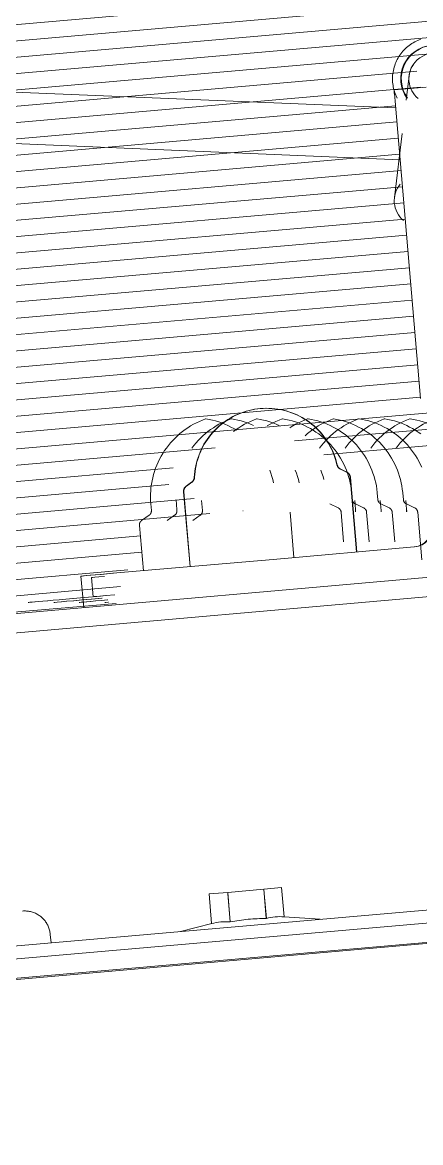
# Model space of a CAD drawing. Header units: millimetres. Extents: x 4237772 to 4686020, y -673 to 29459.
# Drawn here: x 4322823.3 to 4322885.3, y 16759.9 to 16933.9 of the extents above; entities that cross this region are included whole.
import ezdxf

# ---------------------------------------------------------------- set-up
doc = ezdxf.new("R2010")
doc.units = ezdxf.units.MM
for name, color, linetype, lineweight in [('A-ROOF', 132, 'Continuous', 5), ('A-ROOF-PATT', 132, 'Continuous', 5), ('Q-SPCQ', 91, 'Continuous', 5)]:
    doc.layers.add(name, color=color, linetype=linetype, lineweight=lineweight)

# ---------------------------------------------------------------- blocks, each defined once
blk = doc.blocks.new('Static Line_Sayfa_Metal Deck_Pan Mount - Up to 15 _ pitch - Max 2 Users-1865617-SECTION - GRIDS C4-C5')
at = {"layer": 'Q-SPCQ'}
for p, q in [((4322881.37, 16920.58), (4322506.86, 16936.16)), ((4322506.53, 16928.17), (4322882.06, 16912.55))]:
    blk.add_line(p, q, dxfattribs=at)
blk = doc.blocks.new('Static Line_Sayfa_Metal Deck_Pan Mount - Up to 15 _ pitch - Max 2 Users-1847625-SECTION - GRIDS C4-C5')
at = {"layer": 'Q-SPCQ'}
for p, q in [((4322883.45, 16925.58), (4322883, 16921.78)), ((4322886.11, 16923.83), (4322881.13, 16923.39)), ((4322885.25, 16875.47), (4322881.28, 16921.63)), ((4322882.37, 16916.6), (4322881.17, 16906.66)), ((4322873.74, 16864.03), (4322872.78, 16864.49)), ((4322873.78, 16864.03), (4322872.83, 16864.49)), ((4322849.66, 16862.47), (4322848.8, 16861.84)), ((4322849.7, 16862.47), (4322848.85, 16861.84)), ((4322875.31, 16851.62), (4322874.3, 16863.21)), ((4322875.35, 16851.62), (4322874.34, 16863.21)), ((4322848.4, 16860.95), (4322849.41, 16849.35)), ((4322848.44, 16860.95), (4322849.45, 16849.36)), ((4322874.63, 16859.76), (4322874.54, 16860.78)), ((4322878.6, 16859.76), (4322878.51, 16860.78)), ((4322882.57, 16859.76), (4322882.48, 16860.78)), ((4322843.31, 16859.09), (4322843.4, 16858.07)), ((4322847.28, 16859.09), (4322847.25, 16859.6)), ((4322847.28, 16859.09), (4322847.37, 16858.07)), ((4322851.25, 16859.09), (4322851.21, 16859.6)), ((4322851.25, 16859.09), (4322851.34, 16858.07)), ((4322872.42, 16858.49), (4322871.14, 16859.08)), ((4322875.06, 16859.09), (4322875.02, 16859.6)), ((4322875.06, 16859.09), (4322875.15, 16858.07)), ((4322876.39, 16858.49), (4322875.11, 16859.08)), ((4322879.03, 16859.09), (4322878.99, 16859.6)), ((4322879.03, 16859.09), (4322879.12, 16858.07)), ((4322880.35, 16858.49), (4322879.08, 16859.08)), ((4322882.99, 16859.09), (4322882.96, 16859.6)), ((4322882.99, 16859.09), (4322883.08, 16858.07)), ((4322884.32, 16858.49), (4322883.04, 16859.08)), ((4322843.05, 16857.32), (4322841.89, 16856.51)), ((4322847.02, 16857.32), (4322845.86, 16856.51)), ((4322850.99, 16857.32), (4322849.83, 16856.51)), ((4322865.57, 16850.77), (4322864.96, 16857.81)), ((4322873.29, 16853.21), (4322872.89, 16857.81)), ((4322877.26, 16853.21), (4322876.86, 16857.81)), ((4322881.23, 16853.21), (4322880.83, 16857.81)), ((4322885.44, 16850.42), (4322884.8, 16857.81)), ((4322841.55, 16855.76), (4322842.16, 16848.72)), ((4322934.71, 16851.9), (4322790.52, 16839.28)), ((4322862.34, 16850.48), (4322884.25, 16852.4)), ((4322837.43, 16848.31), (4322862.34, 16850.48)), ((4322792.88, 16836.48), (4322932.88, 16848.73)), ((4322832.45, 16847.87), (4322832.88, 16842.99)), ((4322832.5, 16847.87), (4322832.45, 16847.87)), ((4322832.54, 16847.87), (4322832.5, 16847.87)), ((4322834.1, 16847.66), (4322834.36, 16844.67)), ((4322824.29, 16843.79), (4322824.26, 16843.79)), ((4322828.26, 16843.79), (4322828.22, 16843.79)), ((4322832.23, 16843.79), (4322832.19, 16843.79)), ((4322836.2, 16843.79), (4322836.16, 16843.79)), ((4322948.33, 16801.45), (4322779.54, 16786.68)), ((4322955.44, 16800.07), (4322779.4, 16784.66)), ((4322948.51, 16799.46), (4322779.4, 16784.66)), ((4322855.26, 16798.76), (4322860.86, 16799.25)), ((4322860.86, 16799.25), (4322863.65, 16799.49)), ((4322860.86, 16799.25), (4322861.26, 16794.7)), ((4322863.65, 16799.49), (4322860.87, 16799.25)), ((4322864.04, 16794.96), (4322863.65, 16799.49)), ((4322958.73, 16797.34), (4322759.49, 16779.91)), ((4322855.27, 16798.76), (4322852.37, 16798.51)), ((4322852.37, 16798.51), (4322855.26, 16798.76)), ((4322852.37, 16798.51), (4322852.77, 16793.91)), ((4322855.26, 16798.76), (4322855.66, 16794.19)), ((4322855.29, 16798.56), (4322855.67, 16794.19)), ((4322860.93, 16798.56), (4322861.27, 16794.7)), ((4322852.78, 16793.91), (4322847.93, 16792.7)), ((4322869.64, 16794.57), (4322864.04, 16794.96)), ((4322827.81, 16790.91), (4322827.69, 16792.22))]:
    blk.add_line(p, q, dxfattribs=at)
at = {"layer": 'Q-SPCQ', "flags": 128}
for points in [[(4322885.29, 16931.26), (4322885.05, 16931.17), (4322884.81, 16931.07), (4322884.57, 16930.97), (4322884.34, 16930.85), (4322884.11, 16930.72), (4322883.89, 16930.59), (4322883.67, 16930.44), (4322883.46, 16930.29), (4322883.26, 16930.13), (4322883.06, 16929.96), (4322882.87, 16929.78), (4322882.69, 16929.6), (4322882.51, 16929.41), (4322882.34, 16929.21), (4322882.18, 16929), (4322882.03, 16928.79), (4322881.89, 16928.58), (4322881.75, 16928.35), (4322881.63, 16928.13), (4322881.51, 16927.89), (4322881.4, 16927.66), (4322881.31, 16927.42), (4322881.22, 16927.17), (4322881.14, 16926.92), (4322881.07, 16926.67), (4322881.02, 16926.42), (4322880.97, 16926.16), (4322880.93, 16925.91), (4322880.9, 16925.65), (4322880.89, 16925.39), (4322880.88, 16925.13), (4322880.89, 16924.87), (4322880.9, 16924.61), (4322880.93, 16924.35), (4322880.96, 16924.09), (4322881.01, 16923.84), (4322881.06, 16923.58), (4322881.13, 16923.33), (4322881.2, 16923.08), (4322881.29, 16922.84), (4322881.39, 16922.59), (4322881.49, 16922.36), (4322881.61, 16922.12)], [(4322850.07, 16863.23), (4322850.1, 16863.68), (4322850.15, 16864.13), (4322850.22, 16864.57), (4322850.3, 16865.01), (4322850.4, 16865.45), (4322850.52, 16865.88), (4322850.66, 16866.31), (4322850.81, 16866.73), (4322850.98, 16867.15), (4322851.16, 16867.56), (4322851.36, 16867.96), (4322851.58, 16868.35), (4322851.82, 16868.74), (4322852.06, 16869.11), (4322852.33, 16869.47), (4322852.61, 16869.83), (4322852.9, 16870.17), (4322853.2, 16870.5), (4322853.52, 16870.81), (4322853.85, 16871.12), (4322854.19, 16871.41), (4322854.55, 16871.69), (4322854.91, 16871.95), (4322855.29, 16872.2), (4322855.67, 16872.43), (4322856.06, 16872.65), (4322856.46, 16872.85), (4322856.87, 16873.03), (4322857.29, 16873.2), (4322857.71, 16873.35), (4322858.14, 16873.49), (4322858.58, 16873.6), (4322859.01, 16873.7), (4322859.45, 16873.79), (4322859.9, 16873.85), (4322860.31, 16873.89)], [(4322850.12, 16863.23), (4322850.15, 16863.68), (4322850.19, 16864.13), (4322850.26, 16864.57), (4322850.34, 16865.01), (4322850.44, 16865.45), (4322850.56, 16865.88), (4322850.7, 16866.31), (4322850.85, 16866.73), (4322851.02, 16867.15), (4322851.2, 16867.56), (4322851.41, 16867.96), (4322851.62, 16868.35), (4322851.86, 16868.74), (4322852.11, 16869.11), (4322852.37, 16869.47), (4322852.65, 16869.83), (4322852.94, 16870.17), (4322853.24, 16870.5), (4322853.56, 16870.81), (4322853.89, 16871.12), (4322854.23, 16871.41), (4322854.59, 16871.69), (4322854.95, 16871.95), (4322855.33, 16872.2), (4322855.71, 16872.43), (4322856.1, 16872.65), (4322856.51, 16872.85), (4322856.92, 16873.03), (4322857.33, 16873.2), (4322857.76, 16873.35), (4322858.18, 16873.49), (4322858.62, 16873.6), (4322859.06, 16873.7), (4322859.5, 16873.79), (4322859.94, 16873.85), (4322860.35, 16873.89)], [(4322860.31, 16873.89), (4322860.76, 16873.92), (4322861.21, 16873.94), (4322861.66, 16873.93), (4322862.11, 16873.91), (4322862.55, 16873.87), (4322863, 16873.81), (4322863.44, 16873.73), (4322863.88, 16873.63), (4322864.32, 16873.52), (4322864.75, 16873.39), (4322865.17, 16873.25), (4322865.59, 16873.08), (4322866, 16872.9), (4322866.4, 16872.71), (4322866.8, 16872.49), (4322867.19, 16872.27), (4322867.56, 16872.02), (4322867.93, 16871.76), (4322868.29, 16871.49), (4322868.63, 16871.2), (4322868.97, 16870.9), (4322869.29, 16870.59), (4322869.6, 16870.26), (4322869.89, 16869.93), (4322870.18, 16869.58), (4322870.44, 16869.21), (4322870.7, 16868.84), (4322870.93, 16868.46), (4322871.16, 16868.07), (4322871.36, 16867.67), (4322871.55, 16867.27), (4322871.73, 16866.85), (4322871.88, 16866.43), (4322872.03, 16866.01), (4322872.15, 16865.57), (4322872.25, 16865.17)], [(4322860.35, 16873.89), (4322860.8, 16873.92), (4322861.25, 16873.94), (4322861.7, 16873.93), (4322862.15, 16873.91), (4322862.6, 16873.87), (4322863.04, 16873.81), (4322863.48, 16873.73), (4322863.92, 16873.63), (4322864.36, 16873.52), (4322864.79, 16873.39), (4322865.21, 16873.25), (4322865.63, 16873.08), (4322866.04, 16872.9), (4322866.45, 16872.71), (4322866.84, 16872.49), (4322867.23, 16872.27), (4322867.61, 16872.02), (4322867.97, 16871.76), (4322868.33, 16871.49), (4322868.68, 16871.2), (4322869.01, 16870.9), (4322869.33, 16870.59), (4322869.64, 16870.26), (4322869.94, 16869.93), (4322870.22, 16869.58), (4322870.48, 16869.21), (4322870.74, 16868.84), (4322870.98, 16868.46), (4322871.2, 16868.07), (4322871.4, 16867.67), (4322871.59, 16867.27), (4322871.77, 16866.85), (4322871.93, 16866.43), (4322872.07, 16866.01), (4322872.19, 16865.57), (4322872.29, 16865.17)], [(4322843.31, 16859.09), (4322843.28, 16859.6), (4322843.26, 16860.11), (4322843.27, 16860.63), (4322843.3, 16861.14), (4322843.34, 16861.65), (4322843.41, 16862.15), (4322843.5, 16862.66), (4322843.61, 16863.16), (4322843.74, 16863.65), (4322843.88, 16864.14), (4322844.05, 16864.63), (4322844.24, 16865.1), (4322844.44, 16865.57), (4322844.67, 16866.03), (4322844.91, 16866.48), (4322845.17, 16866.92), (4322845.45, 16867.36), (4322845.74, 16867.77), (4322846.05, 16868.18), (4322846.38, 16868.57), (4322846.72, 16868.95), (4322847.08, 16869.32), (4322847.45, 16869.67), (4322847.83, 16870.01), (4322848.23, 16870.33), (4322848.64, 16870.64), (4322849.07, 16870.92), (4322849.5, 16871.19), (4322849.95, 16871.45), (4322850.4, 16871.68), (4322850.86, 16871.9), (4322851.34, 16872.1), (4322851.81, 16872.28), (4322851.89, 16872.31)], [(4322849.71, 16867.77), (4322850.02, 16868.18), (4322850.35, 16868.57), (4322850.69, 16868.95), (4322851.05, 16869.32), (4322851.42, 16869.67), (4322851.8, 16870.01), (4322852.2, 16870.33), (4322852.61, 16870.64), (4322853.04, 16870.92), (4322853.47, 16871.19), (4322853.91, 16871.45), (4322854.37, 16871.68), (4322854.83, 16871.9), (4322855.3, 16872.1), (4322855.78, 16872.28), (4322855.86, 16872.31)], [(4322851.89, 16872.31), (4322852.4, 16872.22), (4322852.9, 16872.11), (4322853.39, 16871.98), (4322853.88, 16871.83), (4322854.36, 16871.66), (4322854.84, 16871.47), (4322855.31, 16871.26), (4322855.77, 16871.03), (4322856.22, 16870.79), (4322856.66, 16870.53)], [(4322855.86, 16872.31), (4322856.36, 16872.22), (4322856.86, 16872.11), (4322857.36, 16871.98), (4322857.85, 16871.83), (4322858.33, 16871.66), (4322858.81, 16871.47), (4322859.28, 16871.26)], [(4322856.17, 16870.33), (4322856.58, 16870.64), (4322857, 16870.92), (4322857.44, 16871.19), (4322857.88, 16871.45), (4322858.34, 16871.68), (4322858.8, 16871.9), (4322859.27, 16872.1), (4322859.75, 16872.28), (4322859.83, 16872.31)], [(4322859.83, 16872.31), (4322860.33, 16872.22), (4322860.83, 16872.11), (4322861.33, 16871.98), (4322861.82, 16871.83), (4322862.3, 16871.66), (4322862.78, 16871.47), (4322863.24, 16871.26)], [(4322861.41, 16871.19), (4322861.85, 16871.45), (4322862.31, 16871.68), (4322862.77, 16871.9), (4322863.24, 16872.1), (4322863.72, 16872.28), (4322863.8, 16872.31)], [(4322863.8, 16872.31), (4322864.3, 16872.22), (4322864.8, 16872.11), (4322865.3, 16871.98), (4322865.79, 16871.83), (4322866.27, 16871.66), (4322866.74, 16871.47), (4322867.21, 16871.26), (4322867.67, 16871.03), (4322868.12, 16870.79), (4322868.56, 16870.53), (4322868.99, 16870.25), (4322869.41, 16869.95), (4322869.81, 16869.64), (4322870.21, 16869.31), (4322870.58, 16868.97), (4322870.95, 16868.61), (4322871.3, 16868.24), (4322871.63, 16867.85), (4322871.95, 16867.45), (4322872.26, 16867.04), (4322872.54, 16866.61), (4322872.81, 16866.18), (4322873.06, 16865.73), (4322873.3, 16865.28), (4322873.51, 16864.81), (4322873.71, 16864.34), (4322873.89, 16863.86), (4322874.04, 16863.37), (4322874.18, 16862.88), (4322874.3, 16862.38), (4322874.4, 16861.88), (4322874.48, 16861.37), (4322874.54, 16860.86), (4322874.54, 16860.78)], [(4322864.94, 16870.92), (4322865.37, 16871.19), (4322865.82, 16871.45), (4322866.27, 16871.68), (4322866.74, 16871.9), (4322867.21, 16872.1), (4322867.69, 16872.28), (4322867.77, 16872.31)], [(4322867.29, 16869.67), (4322867.68, 16870.01), (4322868.07, 16870.33), (4322868.49, 16870.64), (4322868.91, 16870.92), (4322869.34, 16871.19), (4322869.79, 16871.45), (4322870.24, 16871.68), (4322870.71, 16871.9), (4322871.18, 16872.1), (4322871.66, 16872.28), (4322871.73, 16872.31)], [(4322867.77, 16872.31), (4322868.27, 16872.22), (4322868.77, 16872.11), (4322869.26, 16871.98), (4322869.75, 16871.83), (4322870.24, 16871.66), (4322870.71, 16871.47), (4322871.18, 16871.26), (4322871.64, 16871.03), (4322872.09, 16870.79), (4322872.53, 16870.53), (4322872.96, 16870.25), (4322873.38, 16869.95), (4322873.78, 16869.64), (4322874.17, 16869.31), (4322874.55, 16868.97), (4322874.92, 16868.61), (4322875.27, 16868.24), (4322875.6, 16867.85), (4322875.92, 16867.45), (4322876.23, 16867.04), (4322876.51, 16866.61), (4322876.78, 16866.18), (4322877.03, 16865.73), (4322877.27, 16865.28), (4322877.48, 16864.81), (4322877.68, 16864.34), (4322877.85, 16863.86), (4322878.01, 16863.37), (4322878.15, 16862.88), (4322878.27, 16862.38), (4322878.37, 16861.88), (4322878.45, 16861.37), (4322878.5, 16860.86), (4322878.51, 16860.78)], [(4322869.55, 16867.77), (4322869.86, 16868.18), (4322870.19, 16868.57), (4322870.53, 16868.95), (4322870.89, 16869.32), (4322871.26, 16869.67), (4322871.64, 16870.01), (4322872.04, 16870.33), (4322872.45, 16870.64), (4322872.88, 16870.92), (4322873.31, 16871.19), (4322873.76, 16871.45), (4322874.21, 16871.68), (4322874.67, 16871.9), (4322875.15, 16872.1), (4322875.62, 16872.28), (4322875.7, 16872.31)], [(4322871.73, 16872.31), (4322872.24, 16872.22), (4322872.74, 16872.11), (4322873.23, 16871.98), (4322873.72, 16871.83), (4322874.21, 16871.66), (4322874.68, 16871.47), (4322875.15, 16871.26), (4322875.61, 16871.03), (4322876.06, 16870.79), (4322876.5, 16870.53), (4322876.93, 16870.25), (4322877.34, 16869.95), (4322877.75, 16869.64), (4322878.14, 16869.31), (4322878.52, 16868.97), (4322878.89, 16868.61), (4322879.24, 16868.24), (4322879.57, 16867.85), (4322879.89, 16867.45), (4322880.19, 16867.04), (4322880.48, 16866.61), (4322880.75, 16866.18), (4322881, 16865.73), (4322881.23, 16865.28), (4322881.45, 16864.81), (4322881.65, 16864.34), (4322881.82, 16863.86), (4322881.98, 16863.37), (4322882.12, 16862.88), (4322882.24, 16862.38), (4322882.34, 16861.88), (4322882.41, 16861.37), (4322882.47, 16860.86), (4322882.48, 16860.78)], [(4322873.52, 16867.77), (4322873.83, 16868.18), (4322874.16, 16868.57), (4322874.5, 16868.95), (4322874.86, 16869.32), (4322875.23, 16869.67), (4322875.61, 16870.01), (4322876.01, 16870.33), (4322876.42, 16870.64), (4322876.85, 16870.92), (4322877.28, 16871.19), (4322877.72, 16871.45), (4322878.18, 16871.68), (4322878.64, 16871.9), (4322879.11, 16872.1), (4322879.59, 16872.28), (4322879.67, 16872.31)], [(4322875.7, 16872.31), (4322876.21, 16872.22), (4322876.71, 16872.11), (4322877.2, 16871.98), (4322877.69, 16871.83), (4322878.17, 16871.66), (4322878.65, 16871.47), (4322879.12, 16871.26), (4322879.58, 16871.03), (4322880.03, 16870.79), (4322880.47, 16870.53), (4322880.9, 16870.25), (4322881.31, 16869.95), (4322881.72, 16869.64), (4322882.11, 16869.31), (4322882.49, 16868.97), (4322882.85, 16868.61), (4322883.2, 16868.24), (4322883.54, 16867.85), (4322883.86, 16867.45), (4322884.16, 16867.04), (4322884.45, 16866.61), (4322884.72, 16866.18), (4322884.97, 16865.73), (4322885.2, 16865.28), (4322885.42, 16864.81)], [(4322877.49, 16867.77), (4322877.8, 16868.18), (4322878.12, 16868.57), (4322878.47, 16868.95), (4322878.82, 16869.32), (4322879.2, 16869.67), (4322879.58, 16870.01), (4322879.98, 16870.33), (4322880.39, 16870.64), (4322880.81, 16870.92), (4322881.25, 16871.19), (4322881.69, 16871.45), (4322882.15, 16871.68), (4322882.61, 16871.9), (4322883.08, 16872.1), (4322883.56, 16872.28), (4322883.64, 16872.31)], [(4322879.67, 16872.31), (4322880.18, 16872.22), (4322880.67, 16872.11), (4322881.17, 16871.98), (4322881.66, 16871.83), (4322882.14, 16871.66), (4322882.62, 16871.47), (4322883.09, 16871.26), (4322883.55, 16871.03), (4322884, 16870.79), (4322884.43, 16870.53), (4322884.86, 16870.25), (4322885.28, 16869.95)], [(4322881.46, 16867.77), (4322881.77, 16868.18), (4322882.09, 16868.57), (4322882.44, 16868.95), (4322882.79, 16869.32), (4322883.16, 16869.67), (4322883.55, 16870.01), (4322883.95, 16870.33), (4322884.36, 16870.64), (4322884.78, 16870.92), (4322885.22, 16871.19), (4322885.66, 16871.45), (4322886.12, 16871.68), (4322886.58, 16871.9), (4322887.05, 16872.1), (4322887.53, 16872.28), (4322887.61, 16872.31)], [(4322883.64, 16872.31), (4322884.14, 16872.22), (4322884.64, 16872.11), (4322885.14, 16871.98), (4322885.63, 16871.83), (4322886.11, 16871.66), (4322886.59, 16871.47), (4322887.05, 16871.26), (4322887.51, 16871.03), (4322887.96, 16870.79), (4322888.4, 16870.53), (4322888.83, 16870.25), (4322889.25, 16869.95), (4322889.65, 16869.64), (4322890.05, 16869.31), (4322890.43, 16868.97)], [(4322872.25, 16865.17), (4322872.26, 16865.13), (4322872.27, 16865.09), (4322872.28, 16865.06), (4322872.29, 16865.02), (4322872.31, 16864.98), (4322872.33, 16864.94), (4322872.35, 16864.91), (4322872.37, 16864.87), (4322872.39, 16864.84), (4322872.41, 16864.81), (4322872.43, 16864.78), (4322872.46, 16864.74), (4322872.48, 16864.71), (4322872.51, 16864.69), (4322872.54, 16864.66), (4322872.57, 16864.63), (4322872.6, 16864.61), (4322872.63, 16864.58), (4322872.67, 16864.56), (4322872.7, 16864.54), (4322872.73, 16864.52), (4322872.77, 16864.5), (4322872.78, 16864.49)], [(4322872.29, 16865.17), (4322872.3, 16865.13), (4322872.31, 16865.09), (4322872.32, 16865.06), (4322872.34, 16865.02), (4322872.35, 16864.98), (4322872.37, 16864.94), (4322872.39, 16864.91), (4322872.41, 16864.87), (4322872.43, 16864.84), (4322872.45, 16864.81), (4322872.47, 16864.78), (4322872.5, 16864.74), (4322872.53, 16864.71), (4322872.55, 16864.69), (4322872.58, 16864.66), (4322872.61, 16864.63), (4322872.64, 16864.61), (4322872.68, 16864.58), (4322872.71, 16864.56), (4322872.74, 16864.54), (4322872.78, 16864.52), (4322872.81, 16864.5), (4322872.83, 16864.49)], [(4322861.8, 16864.34), (4322861.98, 16863.86), (4322862.14, 16863.37), (4322862.28, 16862.88), (4322862.4, 16862.38)], [(4322865.77, 16864.34), (4322865.95, 16863.86), (4322866.11, 16863.37), (4322866.25, 16862.88), (4322866.36, 16862.38)], [(4322869.74, 16864.34), (4322869.92, 16863.86), (4322870.08, 16863.37), (4322870.21, 16862.88)], [(4322873.74, 16864.03), (4322873.77, 16864.01), (4322873.81, 16863.99), (4322873.84, 16863.97), (4322873.88, 16863.94), (4322873.91, 16863.92), (4322873.94, 16863.9), (4322873.97, 16863.87), (4322874, 16863.84), (4322874.03, 16863.81), (4322874.05, 16863.78), (4322874.08, 16863.75), (4322874.1, 16863.72), (4322874.13, 16863.69), (4322874.15, 16863.66), (4322874.17, 16863.62), (4322874.19, 16863.59), (4322874.21, 16863.55), (4322874.22, 16863.51), (4322874.24, 16863.48), (4322874.25, 16863.44), (4322874.26, 16863.4), (4322874.27, 16863.36), (4322874.28, 16863.32), (4322874.29, 16863.28), (4322874.29, 16863.24), (4322874.3, 16863.21)], [(4322873.78, 16864.03), (4322873.82, 16864.01), (4322873.85, 16863.99), (4322873.88, 16863.97), (4322873.92, 16863.94), (4322873.95, 16863.92), (4322873.98, 16863.9), (4322874.01, 16863.87), (4322874.04, 16863.84), (4322874.07, 16863.81), (4322874.1, 16863.78), (4322874.12, 16863.75), (4322874.15, 16863.72), (4322874.17, 16863.69), (4322874.19, 16863.66), (4322874.21, 16863.62), (4322874.23, 16863.59), (4322874.25, 16863.55), (4322874.26, 16863.51), (4322874.28, 16863.48), (4322874.29, 16863.44), (4322874.3, 16863.4), (4322874.31, 16863.36), (4322874.32, 16863.32), (4322874.33, 16863.28), (4322874.33, 16863.24), (4322874.34, 16863.21)], [(4322848.4, 16860.95), (4322848.39, 16860.99), (4322848.39, 16861.03), (4322848.39, 16861.07), (4322848.39, 16861.11), (4322848.4, 16861.15), (4322848.4, 16861.19), (4322848.41, 16861.23), (4322848.42, 16861.27), (4322848.43, 16861.3), (4322848.44, 16861.34), (4322848.45, 16861.38), (4322848.47, 16861.42), (4322848.48, 16861.45), (4322848.5, 16861.49), (4322848.52, 16861.53), (4322848.54, 16861.56), (4322848.56, 16861.59), (4322848.58, 16861.63), (4322848.61, 16861.66), (4322848.63, 16861.69), (4322848.66, 16861.72), (4322848.69, 16861.75), (4322848.72, 16861.77), (4322848.75, 16861.8), (4322848.78, 16861.83), (4322848.8, 16861.84)], [(4322848.44, 16860.95), (4322848.43, 16860.99), (4322848.43, 16861.03), (4322848.43, 16861.07), (4322848.44, 16861.11), (4322848.44, 16861.15), (4322848.44, 16861.19), (4322848.45, 16861.23), (4322848.46, 16861.27), (4322848.47, 16861.3), (4322848.48, 16861.34), (4322848.49, 16861.38), (4322848.51, 16861.42), (4322848.53, 16861.45), (4322848.54, 16861.49), (4322848.56, 16861.53), (4322848.58, 16861.56), (4322848.6, 16861.59), (4322848.63, 16861.63), (4322848.65, 16861.66), (4322848.68, 16861.69), (4322848.7, 16861.72), (4322848.73, 16861.75), (4322848.76, 16861.77), (4322848.79, 16861.8), (4322848.82, 16861.83), (4322848.85, 16861.84)], [(4322849.66, 16862.47), (4322849.69, 16862.49), (4322849.73, 16862.52), (4322849.76, 16862.54), (4322849.78, 16862.57), (4322849.81, 16862.6), (4322849.84, 16862.63), (4322849.86, 16862.66), (4322849.89, 16862.69), (4322849.91, 16862.73), (4322849.93, 16862.76), (4322849.95, 16862.8), (4322849.97, 16862.83), (4322849.99, 16862.87), (4322850, 16862.9), (4322850.02, 16862.94), (4322850.03, 16862.98), (4322850.04, 16863.02), (4322850.05, 16863.06), (4322850.06, 16863.1), (4322850.06, 16863.14), (4322850.07, 16863.17), (4322850.07, 16863.21), (4322850.07, 16863.23)], [(4322849.7, 16862.47), (4322849.74, 16862.49), (4322849.77, 16862.52), (4322849.8, 16862.54), (4322849.83, 16862.57), (4322849.85, 16862.6), (4322849.88, 16862.63), (4322849.9, 16862.66), (4322849.93, 16862.69), (4322849.95, 16862.73), (4322849.97, 16862.76), (4322849.99, 16862.8), (4322850.01, 16862.83), (4322850.03, 16862.87), (4322850.04, 16862.9), (4322850.06, 16862.94), (4322850.07, 16862.98), (4322850.08, 16863.02), (4322850.09, 16863.06), (4322850.1, 16863.1), (4322850.11, 16863.14), (4322850.11, 16863.17), (4322850.11, 16863.21), (4322850.12, 16863.23)], [(4322872.42, 16858.49), (4322872.45, 16858.47), (4322872.48, 16858.46), (4322872.51, 16858.44), (4322872.53, 16858.42), (4322872.56, 16858.4), (4322872.59, 16858.38), (4322872.61, 16858.36), (4322872.64, 16858.34), (4322872.66, 16858.31), (4322872.68, 16858.29), (4322872.7, 16858.27), (4322872.72, 16858.24), (4322872.74, 16858.21), (4322872.76, 16858.19), (4322872.78, 16858.16), (4322872.8, 16858.13), (4322872.81, 16858.1), (4322872.83, 16858.07), (4322872.84, 16858.04), (4322872.85, 16858.01), (4322872.86, 16857.98), (4322872.87, 16857.94), (4322872.88, 16857.91), (4322872.88, 16857.88), (4322872.89, 16857.85), (4322872.89, 16857.81)], [(4322874.63, 16859.76), (4322874.64, 16859.73), (4322874.64, 16859.69), (4322874.65, 16859.66), (4322874.65, 16859.63), (4322874.66, 16859.6), (4322874.67, 16859.57), (4322874.68, 16859.53), (4322874.7, 16859.5), (4322874.71, 16859.47), (4322874.73, 16859.44), (4322874.74, 16859.42), (4322874.76, 16859.39), (4322874.78, 16859.36), (4322874.8, 16859.33), (4322874.82, 16859.31), (4322874.84, 16859.28), (4322874.86, 16859.26), (4322874.88, 16859.23), (4322874.91, 16859.21), (4322874.93, 16859.19), (4322874.96, 16859.17), (4322874.99, 16859.15), (4322875.01, 16859.13), (4322875.04, 16859.12), (4322875.07, 16859.1), (4322875.1, 16859.09)], [(4322876.39, 16858.49), (4322876.42, 16858.47), (4322876.45, 16858.46), (4322876.47, 16858.44), (4322876.5, 16858.42), (4322876.53, 16858.4), (4322876.55, 16858.38), (4322876.58, 16858.36), (4322876.6, 16858.34), (4322876.63, 16858.31), (4322876.65, 16858.29), (4322876.67, 16858.27), (4322876.69, 16858.24), (4322876.71, 16858.21), (4322876.73, 16858.19), (4322876.75, 16858.16), (4322876.77, 16858.13), (4322876.78, 16858.1), (4322876.79, 16858.07), (4322876.81, 16858.04), (4322876.82, 16858.01), (4322876.83, 16857.98), (4322876.84, 16857.94), (4322876.85, 16857.91), (4322876.85, 16857.88), (4322876.86, 16857.85), (4322876.86, 16857.81)], [(4322878.6, 16859.76), (4322878.6, 16859.73), (4322878.61, 16859.69), (4322878.62, 16859.66), (4322878.62, 16859.63), (4322878.63, 16859.6), (4322878.64, 16859.57), (4322878.65, 16859.53), (4322878.67, 16859.5), (4322878.68, 16859.47), (4322878.69, 16859.44), (4322878.71, 16859.42), (4322878.73, 16859.39), (4322878.75, 16859.36), (4322878.77, 16859.33), (4322878.79, 16859.31), (4322878.81, 16859.28), (4322878.83, 16859.26), (4322878.85, 16859.23), (4322878.88, 16859.21), (4322878.9, 16859.19), (4322878.93, 16859.17), (4322878.96, 16859.15), (4322878.98, 16859.13), (4322879.01, 16859.12), (4322879.04, 16859.1), (4322879.07, 16859.09)], [(4322880.35, 16858.49), (4322880.38, 16858.47), (4322880.41, 16858.46), (4322880.44, 16858.44), (4322880.47, 16858.42), (4322880.5, 16858.4), (4322880.52, 16858.38), (4322880.55, 16858.36), (4322880.57, 16858.34), (4322880.6, 16858.31), (4322880.62, 16858.29), (4322880.64, 16858.27), (4322880.66, 16858.24), (4322880.68, 16858.21), (4322880.7, 16858.19), (4322880.72, 16858.16), (4322880.73, 16858.13), (4322880.75, 16858.1), (4322880.76, 16858.07), (4322880.78, 16858.04), (4322880.79, 16858.01), (4322880.8, 16857.98), (4322880.81, 16857.94), (4322880.81, 16857.91), (4322880.82, 16857.88), (4322880.83, 16857.85), (4322880.83, 16857.81)], [(4322882.57, 16859.76), (4322882.57, 16859.73), (4322882.58, 16859.69), (4322882.58, 16859.66), (4322882.59, 16859.63), (4322882.6, 16859.6), (4322882.61, 16859.57), (4322882.62, 16859.53), (4322882.63, 16859.5), (4322882.65, 16859.47), (4322882.66, 16859.44), (4322882.68, 16859.42), (4322882.7, 16859.39), (4322882.71, 16859.36), (4322882.73, 16859.33), (4322882.75, 16859.31), (4322882.78, 16859.28), (4322882.8, 16859.26), (4322882.82, 16859.23), (4322882.85, 16859.21), (4322882.87, 16859.19), (4322882.9, 16859.17), (4322882.92, 16859.15), (4322882.95, 16859.13), (4322882.98, 16859.12), (4322883.01, 16859.1), (4322883.04, 16859.09)], [(4322884.32, 16858.49), (4322884.35, 16858.47), (4322884.38, 16858.46), (4322884.41, 16858.44), (4322884.44, 16858.42), (4322884.47, 16858.4), (4322884.49, 16858.38), (4322884.52, 16858.36), (4322884.54, 16858.34), (4322884.57, 16858.31), (4322884.59, 16858.29), (4322884.61, 16858.27), (4322884.63, 16858.24), (4322884.65, 16858.21), (4322884.67, 16858.19), (4322884.69, 16858.16), (4322884.7, 16858.13), (4322884.72, 16858.1), (4322884.73, 16858.07), (4322884.74, 16858.04), (4322884.76, 16858.01), (4322884.77, 16857.98), (4322884.77, 16857.94), (4322884.78, 16857.91), (4322884.79, 16857.88), (4322884.79, 16857.85), (4322884.8, 16857.81)], [(4322841.55, 16855.76), (4322841.54, 16855.79), (4322841.54, 16855.83), (4322841.54, 16855.86), (4322841.54, 16855.89), (4322841.55, 16855.93), (4322841.55, 16855.96), (4322841.56, 16855.99), (4322841.56, 16856.02), (4322841.57, 16856.06), (4322841.58, 16856.09), (4322841.59, 16856.12), (4322841.61, 16856.15), (4322841.62, 16856.18), (4322841.63, 16856.21), (4322841.65, 16856.24), (4322841.67, 16856.27), (4322841.68, 16856.29), (4322841.7, 16856.32), (4322841.72, 16856.35), (4322841.74, 16856.37), (4322841.77, 16856.4), (4322841.79, 16856.42), (4322841.81, 16856.44), (4322841.84, 16856.47), (4322841.86, 16856.49), (4322841.89, 16856.51)], [(4322843.05, 16857.32), (4322843.08, 16857.34), (4322843.1, 16857.36), (4322843.13, 16857.38), (4322843.15, 16857.4), (4322843.18, 16857.43), (4322843.2, 16857.45), (4322843.22, 16857.48), (4322843.24, 16857.5), (4322843.26, 16857.53), (4322843.28, 16857.56), (4322843.29, 16857.59), (4322843.31, 16857.61), (4322843.33, 16857.64), (4322843.34, 16857.67), (4322843.35, 16857.71), (4322843.36, 16857.74), (4322843.37, 16857.77), (4322843.38, 16857.8), (4322843.39, 16857.83), (4322843.39, 16857.86), (4322843.4, 16857.9), (4322843.4, 16857.93), (4322843.4, 16857.96), (4322843.4, 16858), (4322843.4, 16858.03), (4322843.4, 16858.06)], [(4322847.02, 16857.32), (4322847.05, 16857.34), (4322847.07, 16857.36), (4322847.1, 16857.38), (4322847.12, 16857.4), (4322847.14, 16857.43), (4322847.17, 16857.45), (4322847.19, 16857.48), (4322847.21, 16857.5), (4322847.23, 16857.53), (4322847.25, 16857.56), (4322847.26, 16857.59), (4322847.28, 16857.61), (4322847.29, 16857.64), (4322847.31, 16857.67), (4322847.32, 16857.71), (4322847.33, 16857.74), (4322847.34, 16857.77), (4322847.35, 16857.8), (4322847.36, 16857.83), (4322847.36, 16857.86), (4322847.37, 16857.9), (4322847.37, 16857.93), (4322847.37, 16857.96), (4322847.37, 16858), (4322847.37, 16858.03), (4322847.37, 16858.06)], [(4322850.99, 16857.32), (4322851.02, 16857.34), (4322851.04, 16857.36), (4322851.07, 16857.38), (4322851.09, 16857.4), (4322851.11, 16857.43), (4322851.14, 16857.45), (4322851.16, 16857.48), (4322851.18, 16857.5), (4322851.2, 16857.53), (4322851.21, 16857.56), (4322851.23, 16857.59), (4322851.25, 16857.61), (4322851.26, 16857.64), (4322851.28, 16857.67), (4322851.29, 16857.71), (4322851.3, 16857.74), (4322851.31, 16857.77), (4322851.32, 16857.8), (4322851.32, 16857.83), (4322851.33, 16857.86), (4322851.33, 16857.9), (4322851.34, 16857.93), (4322851.34, 16857.96), (4322851.34, 16858), (4322851.34, 16858.03), (4322851.34, 16858.06)], [(4322875.14, 16857.86), (4322875.14, 16857.9), (4322875.15, 16857.93), (4322875.15, 16857.96), (4322875.15, 16858), (4322875.15, 16858.03), (4322875.15, 16858.06)], [(4322879.11, 16857.86), (4322879.11, 16857.9), (4322879.12, 16857.93), (4322879.12, 16857.96), (4322879.12, 16858), (4322879.12, 16858.03), (4322879.12, 16858.06)], [(4322883.08, 16857.86), (4322883.08, 16857.9), (4322883.08, 16857.93), (4322883.09, 16857.96), (4322883.09, 16858), (4322883.09, 16858.03), (4322883.08, 16858.06)], [(4322823.35, 16795.86), (4322823.51, 16795.87), (4322823.67, 16795.87), (4322823.83, 16795.87), (4322823.99, 16795.86), (4322824.15, 16795.85), (4322824.31, 16795.83), (4322824.47, 16795.8), (4322824.62, 16795.77), (4322824.78, 16795.73), (4322824.93, 16795.68), (4322825.08, 16795.63), (4322825.23, 16795.57), (4322825.38, 16795.51), (4322825.52, 16795.43), (4322825.66, 16795.36), (4322825.8, 16795.28), (4322825.94, 16795.19), (4322826.07, 16795.1), (4322826.2, 16795), (4322826.32, 16794.9), (4322826.44, 16794.79), (4322826.55, 16794.68), (4322826.66, 16794.56), (4322826.77, 16794.44), (4322826.87, 16794.32), (4322826.96, 16794.19), (4322827.06, 16794.06), (4322827.14, 16793.92), (4322827.22, 16793.78), (4322827.29, 16793.64), (4322827.36, 16793.49), (4322827.42, 16793.35), (4322827.48, 16793.2), (4322827.53, 16793.04), (4322827.57, 16792.89), (4322827.61, 16792.73), (4322827.64, 16792.58), (4322827.67, 16792.42), (4322827.69, 16792.26), (4322827.69, 16792.22)]]:
    blk.add_lwpolyline(points, dxfattribs=at)
at = {"layer": 'Q-SPCQ'}
for centre, major_axis, ratio, start_param, end_param in [((4322887.38, 16925.1), (0, 5.22), 1, 0.087266, 2.181662), ((4322887.47, 16925.1), (0, 5.22), 1, 0.087266, 2.181662), ((4322887.43, 16925.1), (0, 4), 1, 4.799655, 7.941248), ((4322887.43, 16925.1), (0, 4), 1, 0.872665, 1.658063), ((4322887.43, 16925.1), (0, 4), 1, 1.658063, 2.443461), ((4322887.43, 16925.1), (0, 4), 1, 1.658063, 2.443461), ((4322882.66, 16905.96), (-1.53, 17.43), 0.00069, 5.977692, 6.736911), ((4322885.15, 16906.18), (0, 4), 1, 0.872665, 1.658063), ((4322885.15, 16906.18), (0, 4), 1, 1.658063, 2.443461), ((4322883.99, 16855.39), (0, 3), 1, 3.228859, 4.799655), ((4322884.08, 16855.39), (0, 3), 1, 3.228859, 4.799655), ((4322837.43, 16848.31), (4.98, 0.44), 0.00006, 1.571487, 3.141593), ((4322837.52, 16848.31), (4.98, 0.44), 0.00006, 3.142283, 4.713079), ((4322853.9, 16849.39), (19.8, 1.73), 0.00006, 3.142283, 3.597126), ((4322853.9, 16849.39), (19.8, 1.73), 0.00006, 2.685716, 3.141593), ((4322839.2, 16845.1), (14.94, 1.31), 0.00006, 1.670661, 3.141593), ((4322839.23, 16845.1), (14.94, 1.31), 0.00006, 3.142283, 4.6102), ((4322843.17, 16845.1), (14.94, 1.31), 0.00006, 2.095085, 3.141593), ((4322843.2, 16845.1), (14.94, 1.31), 0.00006, 3.142283, 4.18948), ((4322847.14, 16845.1), (14.94, 1.31), 0.00006, 2.356885, 3.141593), ((4322847.17, 16845.1), (14.94, 1.31), 0.00006, 3.142283, 3.927681), ((4322854.16, 16846.41), (19.8, 1.73), 0.00006, 3.142283, 3.597126), ((4322854.16, 16846.41), (19.8, 1.73), 0.00006, 2.685631, 3.141593), ((4322851.1, 16845.1), (14.94, 1.31), 0.00006, 2.880483, 3.141593), ((4322851.14, 16845.1), (14.94, 1.31), 0.00006, 3.142283, 3.404082)]:
    blk.add_ellipse(centre, major_axis=major_axis, ratio=ratio, start_param=start_param, end_param=end_param, dxfattribs=at)
for points in [[(4322852.77, 16793.91), (4322853.25, 16794.03), (4322854.2, 16794.2), (4322855.17, 16794.22), (4322855.66, 16794.19)], [(4322855.67, 16794.19), (4322855.18, 16794.22), (4322854.21, 16794.2), (4322853.25, 16794.03), (4322852.77, 16793.91)], [(4322855.66, 16794.19), (4322856.59, 16794.36), (4322858.45, 16794.61), (4322860.32, 16794.7), (4322861.26, 16794.7)], [(4322861.27, 16794.7), (4322860.33, 16794.7), (4322858.45, 16794.61), (4322856.59, 16794.36), (4322855.67, 16794.19)], [(4322861.26, 16794.7), (4322861.72, 16794.83), (4322862.64, 16794.99), (4322863.57, 16795), (4322864.04, 16794.96)], [(4322864.04, 16794.96), (4322863.57, 16795), (4322862.64, 16794.99), (4322861.72, 16794.83), (4322861.27, 16794.7)]]:
    blk.add_open_spline(points, degree=3, dxfattribs=at)

msp = doc.modelspace()

# ---------------------------------------------------------------- hatches: boundary and pattern name
at = {"layer": 'A-ROOF-PATT'}
h = msp.add_hatch(dxfattribs=at)
h.set_pattern_fill('FP_8', color=256, style=0, pattern_type=2)
h.set_pattern_definition([(4.981, (-228585.203, -385739.019), (0.0097379167, 2.5354203988), [])])
h.paths.add_polyline_path([(4321452.81, 16841.74), (4321651.29, 16859.17), (4321640.65, 16856.97), (4321665.87, 16858.43), (4321670.28, 16818.17), (4321455.57, 16800.74), (4321453.06, 16840.12)])
h.paths.add_polyline_path([(4312697.85, 15911.58), (4322758.78, 16788.5), (4322755.13, 16834.64), (4322837.86, 16843.42), (4322839.19, 16848.46), (4322842.01, 16850.48), (4322841.55, 16855.76), (4322852.51, 16857.51), (4322851.56, 16859.81), (4322847.55, 16860.07), (4322844.97, 16863.65), (4322850.53, 16866.87), (4322853.18, 16867.52), (4322853.62, 16868.57), (4322861.19, 16870.97), (4322870.8, 16866.47), (4322872.83, 16866.87), (4322874.34, 16866.87), (4322876.8, 16866.87), (4322878.86, 16866.36), (4322880.76, 16866.87), (4322882.28, 16866.87), (4322884.73, 16866.87), (4322886.25, 16866.87), (4322888.7, 16866.87), (4322890.63, 16871.03), (4322889.26, 16875.82), (4322885.25, 16875.47), (4322881.28, 16921.63), (4322885.61, 16922.06), (4322884.36, 16927.68), (4322888.12, 16929.04), (4322886.65, 16917.51), (4322889.57, 16917.5), (4322890.86, 16917.53), (4322893.54, 16917.5), (4322894.83, 16917.53), (4322897.51, 16917.5), (4322898.8, 16917.53), (4322901.47, 16917.5), (4322902.77, 16917.53), (4322905.44, 16917.5), (4322906.74, 16917.53), (4322909.41, 16917.5), (4322910.71, 16917.53), (4322913.38, 16917.5), (4322914.67, 16917.53), (4322917.35, 16917.5), (4322918.64, 16917.53), (4322921.32, 16917.5), (4322922.61, 16917.53), (4322925.28, 16917.5), (4322926.58, 16917.53), (4322929.43, 16915.45), (4322930.55, 16917.53), (4322933.37, 16915.84), (4322934.52, 16917.53), (4322937.3, 16916.22), (4322938.49, 16917.53), (4322941.24, 16916.61), (4322942.45, 16910.39), (4322946.74, 16910.32), (4322951.49, 16875.91), (4322954.43, 16872.11), (4322954.49, 16869.95), (4322956.19, 16859.18), (4322970.5, 16858.96), (4322971.67, 16857.25), (4323010.16, 16858.97), (4323039.24, 16858.97), (4323058.17, 16818.22), (4323037.41, 16817.94), (4323010.16, 16817.75), (4323013.47, 16810.66), (4332377.32, 17627.85), (4330165.1, 17625.7), (4322373.48, 16936.15), (4322500.15, 16938.31), (4322504.49, 16938.64), (4322512.33, 16937.36), (4322517.16, 16933.84), (4322515.33, 16928.44), (4322509.48, 16921.52), (4322510.17, 16924.64), (4322512.36, 16923.99), (4322514.89, 16860.81), (4322507.93, 16860.81), (4322501.74, 16925.69), (4322495.87, 16928.18), (4322283.26, 16928.16), (4322056.01, 16908.05), (4322057.41, 16863.05), (4322057.62, 16860.8), (4322050.66, 16860.8), (4322046.88, 16907.24), (4321602.57, 16867.92), (4321603.15, 16863.04), (4321600.14, 16863.04), (4321600.34, 16860.79), (4321593.38, 16860.79), (4321592.37, 16867.02), (4321221.63, 16834.21), (4321229.07, 16818.18), (4321208.32, 16817.91), (4321177.86, 16817.91), (4321172.31, 16829.84), (4321062.01, 16817.9), (4321058.08, 16803.17), (4321052.76, 16802.89), (4321006.86, 16802.89), (4321010.23, 16815.5), (4310814.56, 15911.58), (4312682.86, 15911.58)])
h.paths.add_polyline_path([(4321912.84, 16800.75), (4321910.39, 16841.78), (4322123.14, 16858.44), (4322127.56, 16818.18), (4321924.66, 16801.79)])
h.paths.add_polyline_path([(4322370.12, 16800.76), (4322367.66, 16841.79), (4322580.42, 16858.44), (4322584.83, 16818.19), (4322381.93, 16801.79)])
h.paths.add_polyline_path([(4323009.35, 16810.3), (4323009.43, 16812.22), (4323009.18, 16812.22)])
h.paths.add_polyline_path([(4322918.62, 16852.59), (4322918.72, 16854.94), (4322918.57, 16853.21)])
h.paths.add_polyline_path([(4321547.08, 16855.41), (4321546.44, 16862.8), (4321567.19, 16863.1), (4321565.66, 16856.97), (4321547.6, 16855.45)])
h.paths.add_polyline_path([(4322004.35, 16855.42), (4322003.71, 16862.81), (4322024.47, 16863.11), (4322022.93, 16856.98), (4322004.87, 16855.46)])
h.paths.add_polyline_path([(4322461.63, 16855.43), (4322460.98, 16862.82), (4322481.74, 16863.12), (4322480.21, 16856.99), (4322462.15, 16855.47)])
h.paths.add_polyline_path([(4322857.2, 16857.13), (4322857.66, 16858.06), (4322857.17, 16857.51)])
h.paths.add_polyline_path([(4322872.92, 16857.46), (4322871.95, 16859.51), (4322872.92, 16857.51)])
h.paths.add_polyline_path([(4322906.71, 16857.64), (4322907.51, 16859.51), (4322906.7, 16857.81)])
h.paths.add_polyline_path([(4322910.68, 16857.64), (4322911.62, 16857.81), (4322910.67, 16857.81)])
h.paths.add_polyline_path([(4322970.59, 16882.54), (4322958.92, 16921.52), (4322958.3, 16928.7), (4322963.38, 16928.7), (4322975.56, 16882.97), (4322973.18, 16882.76)])
h.paths.add_polyline_path([(4322970.18, 16862.72), (4322961.86, 16862.72), (4322961.86, 16903.16), (4322970.59, 16882.54), (4322970.89, 16862.72), (4322970.46, 16862.72)])
h.paths.add_polyline_path([(4322005.47, 16866.14), (4322009.06, 16872.05), (4322012.55, 16874.57), (4322017.04, 16869.79), (4322021.76, 16869.38), (4322020.64, 16867.41), (4322006.47, 16866.22)])
h.paths.add_polyline_path([(4322462.74, 16866.15), (4322466.33, 16872.06), (4322469.82, 16874.58), (4322474.16, 16869.75), (4322479.03, 16869.39), (4322477.92, 16867.42), (4322463.75, 16866.23)])
h.paths.add_polyline_path([(4322939.38, 16921.12), (4322935.41, 16926.8), (4322938.68, 16929.09), (4322939.36, 16921.35)])
h.paths.add_polyline_path([(4322940.4, 16921.35), (4322940.73, 16927.79), (4322942.79, 16926.47), (4322940.48, 16921.52)])

# ---------------------------------------------------------------- linework, layer by layer
at = {"layer": 'A-ROOF', "lineweight": 15}
msp.add_line((4332377.32, 17621.17), (4312836.47, 15911.57), dxfattribs=at)

# ---------------------------------------------------------------- block references
at = {"layer": 'Q-SPCQ'}
for name in ['Static Line_Sayfa_Metal Deck_Pan Mount - Up to 15 _ pitch - Max 2 Users-1865617-SECTION - GRIDS C4-C5', 'Static Line_Sayfa_Metal Deck_Pan Mount - Up to 15 _ pitch - Max 2 Users-1847625-SECTION - GRIDS C4-C5']:
    msp.add_blockref(name, (0, 0), dxfattribs=at)

doc.saveas('drawing.dxf')
